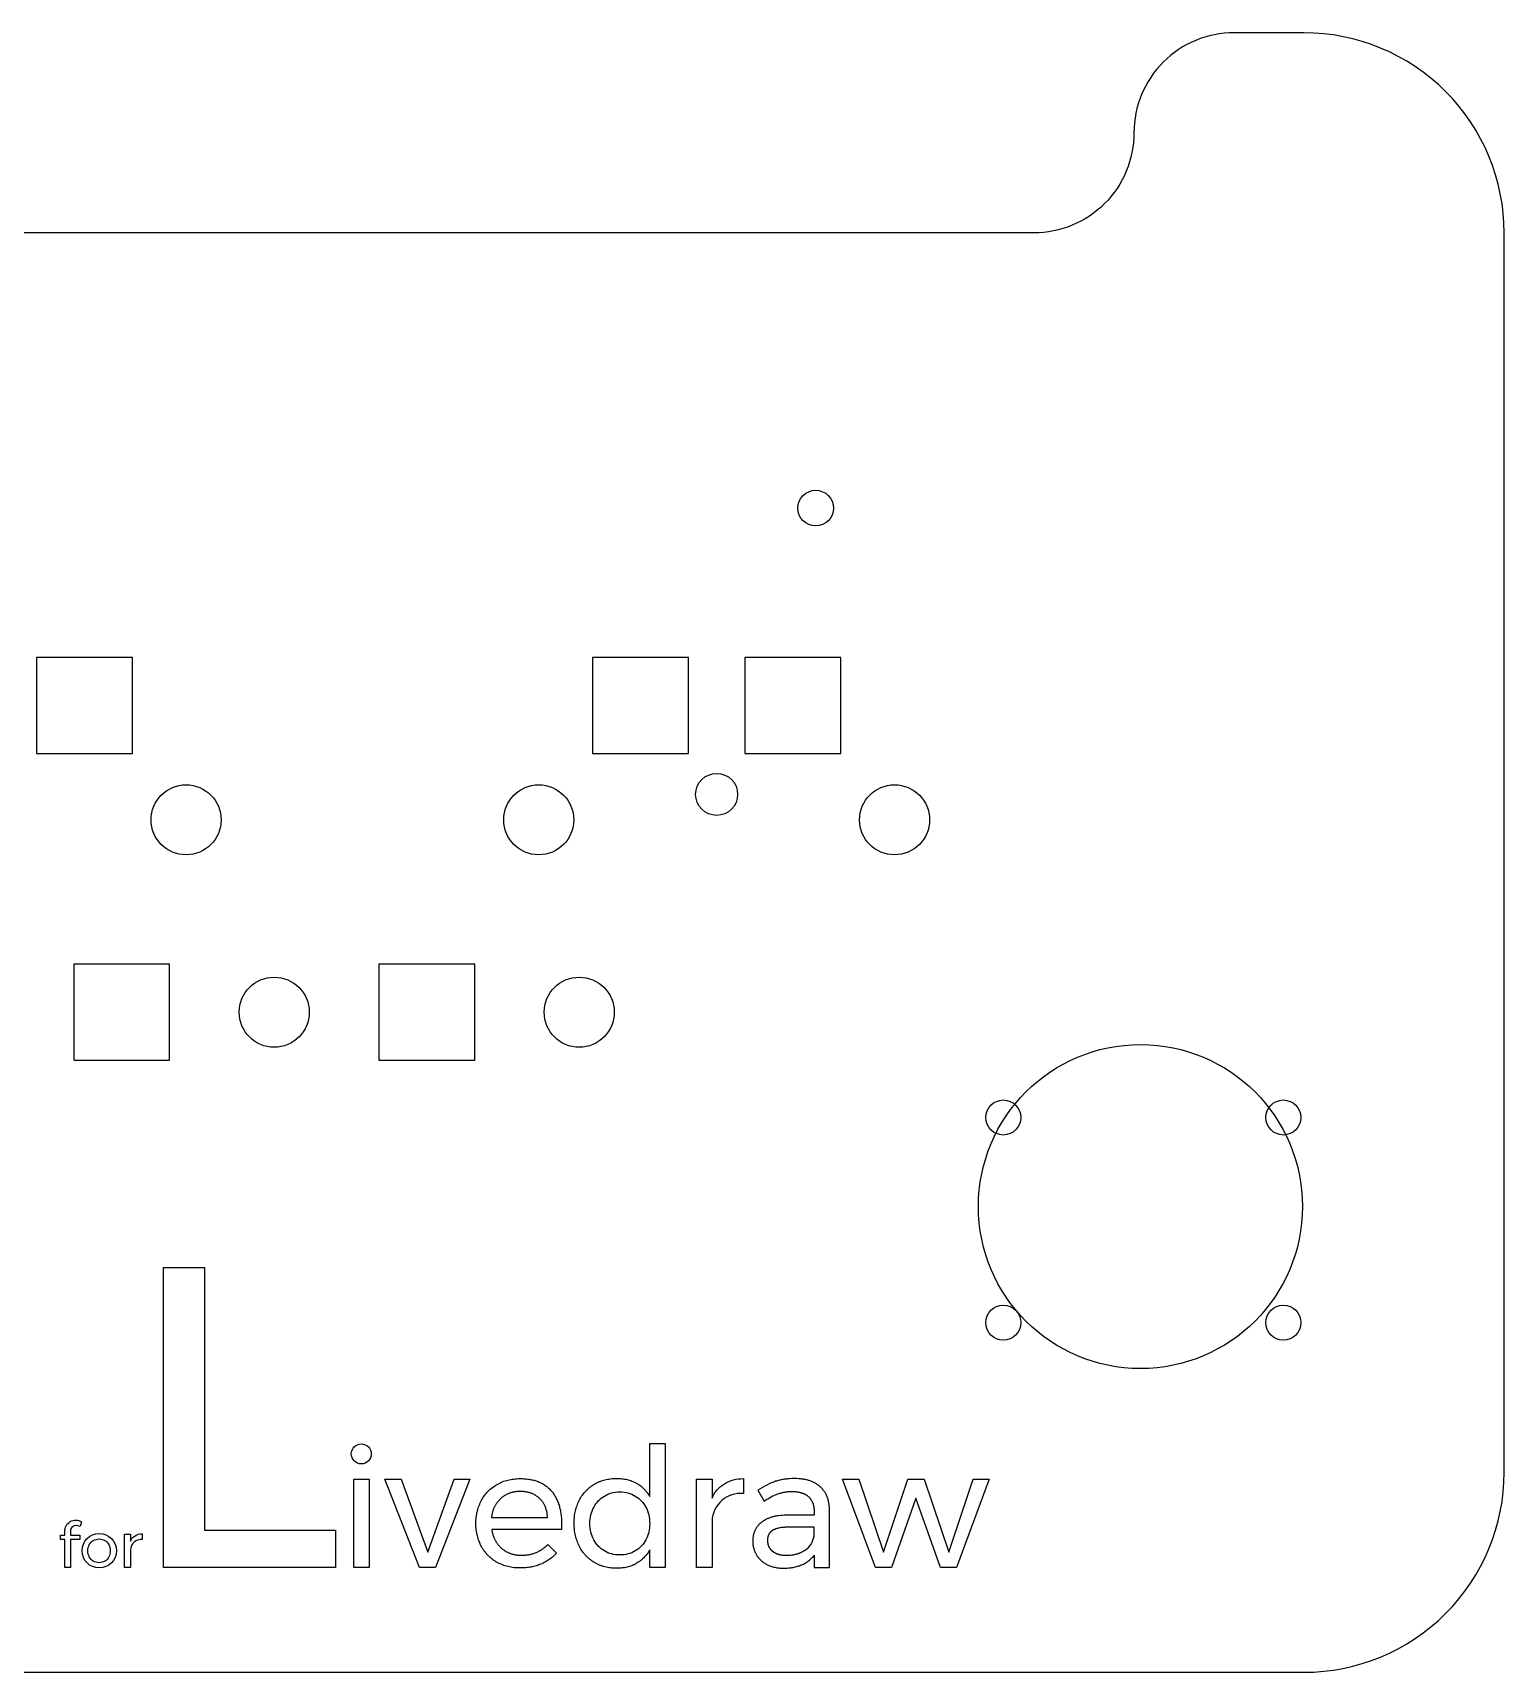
# Model space of a CAD drawing. Header units: millimetres. Extents: x -1043 to -744, y -1370 to -1206.
# Drawn here: x -891.3 to -744.3, y -1370.3 to -1206.5 of the extents above; entities that cross this region are included whole.
import ezdxf

# ---------------------------------------------------------------- set-up
doc = ezdxf.new("R2010")
doc.units = ezdxf.units.MM
doc.header["$MEASUREMENT"] = 0
doc.layers.add('Electronics$CUT1', color=1, linetype='Continuous', true_color=0xff0000)
doc.layers.add('Electronics$ENGRAVE1', color=5, linetype='Continuous', true_color=0x0000ff)

msp = doc.modelspace()

# ---------------------------------------------------------------- linework, layer by layer
at = {"layer": 'Electronics$CUT1'}
msp.add_lwpolyline([(-1043.3, -1226.5), (-1043.3, -1350.34, 0.414214), (-1023.3, -1370.34), (-764.3, -1370.34, 0.414214), (-744.3, -1350.34), (-744.3, -1226.5, 0.414214), (-764.3, -1206.5), (-771.3, -1206.5, 0.414214), (-781.3, -1216.5, -0.414214), (-791.3, -1226.5), (-996.3, -1226.5, -0.414214), (-1006.3, -1216.5, 0.414214), (-1016.3, -1206.5), (-1023.3, -1206.5, 0.414214)], format="xyb", close=True, dxfattribs=at)
for points in [[(-890.97, -1278.51), (-881.38, -1278.51), (-881.38, -1268.93), (-890.97, -1268.93)], [(-835.41, -1278.51), (-825.82, -1278.51), (-825.82, -1268.93), (-835.41, -1268.93)], [(-820.17, -1278.51), (-810.58, -1278.51), (-810.58, -1268.93), (-820.17, -1268.93)], [(-887.24, -1309.17), (-877.66, -1309.17), (-877.66, -1299.58), (-887.24, -1299.58)], [(-856.76, -1309.17), (-847.18, -1309.17), (-847.18, -1299.58), (-856.76, -1299.58)]]:
    msp.add_lwpolyline(points, close=True, dxfattribs=at)
for centre, radius in [((-813.1, -1254), 1.78), ((-823, -1282.61), 2.1), ((-876.02, -1285.15), 3.5), ((-840.78, -1285.15), 3.5), ((-805.22, -1285.15), 3.5), ((-867.21, -1304.38), 3.5), ((-836.73, -1304.38), 3.5), ((-780.65, -1323.8), 16.19), ((-794.36, -1314.9), 1.75), ((-766.36, -1314.9), 1.75), ((-794.36, -1335.4), 1.75), ((-766.36, -1335.4), 1.75)]:
    msp.add_circle(centre, radius, dxfattribs=at)
at = {"layer": 'Electronics$ENGRAVE1'}
for points in [[(-878.29, -1329.9), (-874.18, -1329.9), (-874.18, -1356.15), (-861.08, -1356.15), (-861.08, -1359.87), (-878.29, -1359.87)], [(-828.14, -1347.48), (-828.14, -1359.87), (-829.69, -1359.87), (-829.69, -1358.12), (-829.76, -1358.23), (-829.82, -1358.33), (-829.89, -1358.44), (-829.96, -1358.53), (-830.04, -1358.63), (-830.12, -1358.72), (-830.2, -1358.81), (-830.28, -1358.9), (-830.36, -1358.98), (-830.41, -1359.02), (-830.45, -1359.06), (-830.5, -1359.1), (-830.54, -1359.14), (-830.59, -1359.18), (-830.64, -1359.22), (-830.73, -1359.29), (-830.83, -1359.35), (-830.93, -1359.42), (-831.04, -1359.48), (-831.09, -1359.51), (-831.14, -1359.54), (-831.2, -1359.56), (-831.25, -1359.59), (-831.31, -1359.62), (-831.36, -1359.64), (-831.47, -1359.69), (-831.59, -1359.73), (-831.71, -1359.77), (-831.83, -1359.8), (-831.95, -1359.84), (-832.07, -1359.86), (-832.2, -1359.89), (-832.32, -1359.91), (-832.45, -1359.92), (-832.59, -1359.94), (-832.72, -1359.95), (-832.86, -1359.95), (-833, -1359.95), (-833.15, -1359.95), (-833.31, -1359.95), (-833.46, -1359.93), (-833.6, -1359.92), (-833.75, -1359.9), (-833.89, -1359.87), (-834.04, -1359.84), (-834.18, -1359.81), (-834.31, -1359.77), (-834.38, -1359.75), (-834.45, -1359.73), (-834.51, -1359.71), (-834.58, -1359.68), (-834.65, -1359.66), (-834.71, -1359.63), (-834.78, -1359.6), (-834.84, -1359.57), (-834.9, -1359.54), (-834.96, -1359.51), (-835.03, -1359.48), (-835.09, -1359.45), (-835.15, -1359.41), (-835.21, -1359.38), (-835.33, -1359.3), (-835.44, -1359.23), (-835.55, -1359.15), (-835.61, -1359.1), (-835.66, -1359.06), (-835.72, -1359.02), (-835.77, -1358.97), (-835.82, -1358.93), (-835.87, -1358.88), (-835.92, -1358.84), (-835.97, -1358.79), (-836.02, -1358.74), (-836.06, -1358.69), (-836.11, -1358.64), (-836.15, -1358.59), (-836.2, -1358.54), (-836.24, -1358.48), (-836.33, -1358.37), (-836.41, -1358.26), (-836.49, -1358.14), (-836.56, -1358.03), (-836.63, -1357.9), (-836.7, -1357.78), (-836.77, -1357.65), (-836.83, -1357.51), (-836.88, -1357.38), (-836.94, -1357.24), (-836.98, -1357.11), (-837.03, -1356.96), (-837.07, -1356.82), (-837.1, -1356.68), (-837.14, -1356.53), (-837.16, -1356.38), (-837.19, -1356.23), (-837.2, -1356.07), (-837.22, -1355.91), (-837.23, -1355.76), (-837.24, -1355.59), (-837.24, -1355.43), (-837.24, -1355.27), (-837.23, -1355.11), (-837.22, -1354.95), (-837.2, -1354.8), (-837.19, -1354.64), (-837.16, -1354.49), (-837.14, -1354.35), (-837.1, -1354.2), (-837.07, -1354.06), (-837.03, -1353.92), (-836.98, -1353.78), (-836.94, -1353.64), (-836.88, -1353.51), (-836.83, -1353.38), (-836.77, -1353.25), (-836.7, -1353.12), (-836.63, -1352.99), (-836.56, -1352.87), (-836.49, -1352.75), (-836.41, -1352.64), (-836.33, -1352.53), (-836.24, -1352.42), (-836.2, -1352.37), (-836.15, -1352.32), (-836.11, -1352.27), (-836.06, -1352.22), (-836.02, -1352.17), (-835.97, -1352.12), (-835.92, -1352.07), (-835.87, -1352.03), (-835.82, -1351.98), (-835.77, -1351.94), (-835.72, -1351.89), (-835.66, -1351.85), (-835.61, -1351.81), (-835.55, -1351.77), (-835.44, -1351.69), (-835.33, -1351.61), (-835.21, -1351.54), (-835.15, -1351.51), (-835.09, -1351.47), (-835.03, -1351.44), (-834.96, -1351.41), (-834.9, -1351.38), (-834.84, -1351.35), (-834.78, -1351.32), (-834.71, -1351.29), (-834.65, -1351.27), (-834.58, -1351.24), (-834.52, -1351.22), (-834.45, -1351.19), (-834.32, -1351.15), (-834.18, -1351.11), (-834.04, -1351.08), (-833.9, -1351.05), (-833.76, -1351.03), (-833.61, -1351.01), (-833.47, -1350.99), (-833.32, -1350.98), (-833.17, -1350.97), (-833.01, -1350.97), (-832.87, -1350.97), (-832.73, -1350.98), (-832.6, -1350.99), (-832.46, -1351), (-832.33, -1351.02), (-832.2, -1351.04), (-832.07, -1351.06), (-831.95, -1351.09), (-831.83, -1351.12), (-831.71, -1351.16), (-831.59, -1351.19), (-831.47, -1351.24), (-831.36, -1351.28), (-831.24, -1351.33), (-831.13, -1351.38), (-831.08, -1351.41), (-831.03, -1351.44), (-830.97, -1351.47), (-830.92, -1351.5), (-830.87, -1351.53), (-830.82, -1351.56), (-830.77, -1351.6), (-830.72, -1351.63), (-830.67, -1351.66), (-830.62, -1351.7), (-830.58, -1351.74), (-830.53, -1351.77), (-830.49, -1351.81), (-830.44, -1351.85), (-830.4, -1351.89), (-830.35, -1351.93), (-830.31, -1351.97), (-830.27, -1352.01), (-830.23, -1352.05), (-830.19, -1352.1), (-830.15, -1352.14), (-830.11, -1352.19), (-830.07, -1352.23), (-830.03, -1352.28), (-829.99, -1352.33), (-829.96, -1352.38), (-829.89, -1352.48), (-829.82, -1352.58), (-829.75, -1352.68), (-829.69, -1352.79), (-829.69, -1347.48)], [(-859.27, -1351.04), (-857.72, -1351.04), (-857.72, -1359.87), (-859.27, -1359.87)], [(-856.17, -1351.04), (-854.52, -1351.04), (-851.86, -1358.34), (-849.22, -1351.04), (-847.66, -1351.04), (-851.09, -1359.87), (-852.71, -1359.87)], [(-839.54, -1352.2), (-839.48, -1352.28), (-839.41, -1352.35), (-839.35, -1352.43), (-839.29, -1352.52), (-839.24, -1352.6), (-839.18, -1352.69), (-839.13, -1352.77), (-839.08, -1352.86), (-839.03, -1352.96), (-838.99, -1353.05), (-838.94, -1353.14), (-838.9, -1353.24), (-838.86, -1353.34), (-838.82, -1353.44), (-838.79, -1353.54), (-838.75, -1353.65), (-838.72, -1353.75), (-838.69, -1353.86), (-838.66, -1353.97), (-838.64, -1354.08), (-838.61, -1354.19), (-838.59, -1354.31), (-838.57, -1354.43), (-838.56, -1354.55), (-838.54, -1354.67), (-838.53, -1354.79), (-838.52, -1354.91), (-838.51, -1355.04), (-838.49, -1355.3), (-838.49, -1355.56), (-838.49, -1355.86), (-838.5, -1355.97), (-838.5, -1356.02), (-838.51, -1356.06), (-845.48, -1356.06), (-845.47, -1356.14), (-845.46, -1356.21), (-845.44, -1356.28), (-845.43, -1356.35), (-845.41, -1356.42), (-845.39, -1356.49), (-845.37, -1356.56), (-845.35, -1356.63), (-845.33, -1356.69), (-845.31, -1356.76), (-845.28, -1356.82), (-845.26, -1356.89), (-845.23, -1356.95), (-845.2, -1357.01), (-845.17, -1357.07), (-845.14, -1357.13), (-845.11, -1357.19), (-845.08, -1357.24), (-845.05, -1357.3), (-845.01, -1357.36), (-844.97, -1357.41), (-844.94, -1357.47), (-844.9, -1357.52), (-844.86, -1357.57), (-844.82, -1357.62), (-844.77, -1357.67), (-844.73, -1357.72), (-844.68, -1357.77), (-844.64, -1357.82), (-844.59, -1357.86), (-844.54, -1357.91), (-844.49, -1357.95), (-844.44, -1357.99), (-844.39, -1358.04), (-844.34, -1358.08), (-844.28, -1358.12), (-844.23, -1358.15), (-844.17, -1358.19), (-844.12, -1358.22), (-844.06, -1358.26), (-844.01, -1358.29), (-843.95, -1358.32), (-843.89, -1358.35), (-843.83, -1358.38), (-843.77, -1358.41), (-843.71, -1358.43), (-843.65, -1358.45), (-843.59, -1358.48), (-843.53, -1358.5), (-843.46, -1358.52), (-843.4, -1358.54), (-843.33, -1358.55), (-843.27, -1358.57), (-843.2, -1358.58), (-843.13, -1358.6), (-843.07, -1358.61), (-843, -1358.62), (-842.93, -1358.63), (-842.86, -1358.64), (-842.79, -1358.64), (-842.72, -1358.65), (-842.64, -1358.65), (-842.57, -1358.65), (-842.5, -1358.65), (-842.4, -1358.65), (-842.3, -1358.65), (-842.21, -1358.64), (-842.11, -1358.63), (-842.02, -1358.62), (-841.92, -1358.61), (-841.83, -1358.6), (-841.74, -1358.58), (-841.65, -1358.56), (-841.56, -1358.54), (-841.47, -1358.52), (-841.38, -1358.49), (-841.29, -1358.46), (-841.21, -1358.43), (-841.12, -1358.4), (-841.04, -1358.37), (-840.95, -1358.33), (-840.87, -1358.29), (-840.79, -1358.25), (-840.71, -1358.21), (-840.63, -1358.17), (-840.55, -1358.12), (-840.48, -1358.08), (-840.4, -1358.03), (-840.33, -1357.98), (-840.26, -1357.92), (-840.19, -1357.87), (-840.12, -1357.81), (-840.05, -1357.75), (-839.99, -1357.69), (-839.92, -1357.63), (-839.86, -1357.57), (-839.01, -1358.45), (-839.09, -1358.54), (-839.17, -1358.62), (-839.26, -1358.7), (-839.35, -1358.78), (-839.44, -1358.86), (-839.53, -1358.93), (-839.63, -1359), (-839.72, -1359.07), (-839.82, -1359.14), (-839.93, -1359.2), (-840.03, -1359.27), (-840.13, -1359.33), (-840.24, -1359.38), (-840.35, -1359.44), (-840.46, -1359.49), (-840.58, -1359.54), (-840.69, -1359.58), (-840.81, -1359.63), (-840.93, -1359.67), (-841.05, -1359.71), (-841.17, -1359.74), (-841.29, -1359.77), (-841.42, -1359.8), (-841.54, -1359.83), (-841.67, -1359.85), (-841.8, -1359.87), (-841.93, -1359.88), (-842.07, -1359.9), (-842.2, -1359.91), (-842.34, -1359.92), (-842.47, -1359.92), (-842.61, -1359.92), (-842.77, -1359.92), (-842.93, -1359.91), (-843.09, -1359.9), (-843.25, -1359.89), (-843.4, -1359.87), (-843.55, -1359.84), (-843.7, -1359.81), (-843.84, -1359.78), (-843.99, -1359.74), (-844.13, -1359.7), (-844.27, -1359.66), (-844.4, -1359.61), (-844.54, -1359.55), (-844.67, -1359.49), (-844.8, -1359.43), (-844.93, -1359.36), (-845.05, -1359.29), (-845.17, -1359.21), (-845.23, -1359.18), (-845.29, -1359.14), (-845.35, -1359.1), (-845.4, -1359.05), (-845.46, -1359.01), (-845.51, -1358.97), (-845.57, -1358.92), (-845.62, -1358.88), (-845.67, -1358.83), (-845.72, -1358.78), (-845.77, -1358.74), (-845.82, -1358.69), (-845.87, -1358.64), (-845.92, -1358.59), (-845.97, -1358.54), (-846.01, -1358.48), (-846.06, -1358.43), (-846.1, -1358.38), (-846.14, -1358.32), (-846.19, -1358.26), (-846.23, -1358.21), (-846.27, -1358.15), (-846.35, -1358.03), (-846.42, -1357.91), (-846.49, -1357.78), (-846.56, -1357.66), (-846.63, -1357.53), (-846.68, -1357.39), (-846.74, -1357.26), (-846.79, -1357.12), (-846.84, -1356.98), (-846.88, -1356.84), (-846.91, -1356.69), (-846.95, -1356.55), (-846.98, -1356.4), (-847, -1356.25), (-847.02, -1356.1), (-847.03, -1355.94), (-847.05, -1355.78), (-847.05, -1355.63), (-847.05, -1355.46), (-847.05, -1355.3), (-847.05, -1355.14), (-847.03, -1354.99), (-847.02, -1354.83), (-847, -1354.68), (-846.98, -1354.53), (-846.95, -1354.38), (-846.91, -1354.23), (-846.88, -1354.09), (-846.84, -1353.95), (-846.79, -1353.81), (-846.74, -1353.67), (-846.68, -1353.54), (-846.63, -1353.41), (-846.56, -1353.28), (-846.49, -1353.15), (-846.42, -1353.03), (-846.35, -1352.91), (-846.27, -1352.79), (-846.19, -1352.67), (-846.1, -1352.56), (-846.01, -1352.45), (-845.92, -1352.35), (-845.82, -1352.25), (-845.73, -1352.15), (-845.62, -1352.06), (-845.52, -1351.97), (-845.41, -1351.88), (-845.29, -1351.8), (-845.18, -1351.72), (-845.06, -1351.64), (-844.93, -1351.57), (-844.81, -1351.5), (-844.68, -1351.43), (-844.55, -1351.37), (-844.42, -1351.31), (-844.28, -1351.26), (-844.14, -1351.21), (-844, -1351.17), (-843.86, -1351.13), (-843.72, -1351.1), (-843.57, -1351.07), (-843.42, -1351.05), (-843.27, -1351.03), (-843.12, -1351.01), (-842.96, -1351), (-842.81, -1350.99), (-842.65, -1350.99), (-842.52, -1350.99), (-842.39, -1350.99), (-842.27, -1351), (-842.15, -1351.01), (-842.03, -1351.02), (-841.91, -1351.03), (-841.8, -1351.05), (-841.68, -1351.07), (-841.57, -1351.09), (-841.46, -1351.11), (-841.35, -1351.13), (-841.25, -1351.16), (-841.14, -1351.19), (-841.04, -1351.22), (-840.94, -1351.26), (-840.84, -1351.29), (-840.75, -1351.33), (-840.65, -1351.37), (-840.56, -1351.42), (-840.47, -1351.46), (-840.38, -1351.51), (-840.3, -1351.56), (-840.21, -1351.61), (-840.13, -1351.67), (-840.05, -1351.73), (-839.97, -1351.79), (-839.89, -1351.85), (-839.82, -1351.92), (-839.75, -1351.98), (-839.68, -1352.05), (-839.61, -1352.13)], [(-813.25, -1359.87), (-811.71, -1359.87), (-811.73, -1354.06), (-811.73, -1353.97), (-811.73, -1353.88), (-811.74, -1353.79), (-811.75, -1353.71), (-811.75, -1353.62), (-811.77, -1353.54), (-811.78, -1353.46), (-811.79, -1353.38), (-811.81, -1353.3), (-811.82, -1353.22), (-811.84, -1353.14), (-811.86, -1353.06), (-811.89, -1352.99), (-811.91, -1352.91), (-811.94, -1352.84), (-811.97, -1352.77), (-812, -1352.7), (-812.03, -1352.63), (-812.06, -1352.56), (-812.09, -1352.5), (-812.13, -1352.43), (-812.17, -1352.37), (-812.21, -1352.31), (-812.25, -1352.24), (-812.29, -1352.18), (-812.34, -1352.13), (-812.39, -1352.07), (-812.43, -1352.01), (-812.48, -1351.96), (-812.54, -1351.9), (-812.59, -1351.85), (-812.65, -1351.8), (-812.7, -1351.75), (-812.76, -1351.7), (-812.82, -1351.65), (-812.88, -1351.61), (-812.95, -1351.57), (-813.01, -1351.52), (-813.08, -1351.48), (-813.14, -1351.44), (-813.21, -1351.41), (-813.28, -1351.37), (-813.35, -1351.34), (-813.43, -1351.31), (-813.5, -1351.27), (-813.58, -1351.25), (-813.66, -1351.22), (-813.74, -1351.19), (-813.82, -1351.17), (-813.9, -1351.14), (-813.98, -1351.12), (-814.07, -1351.1), (-814.15, -1351.09), (-814.24, -1351.07), (-814.33, -1351.05), (-814.42, -1351.04), (-814.51, -1351.03), (-814.61, -1351.02), (-814.7, -1351.01), (-814.8, -1351), (-815, -1350.99), (-815.2, -1350.99), (-815.48, -1350.99), (-815.74, -1351.01), (-815.87, -1351.02), (-816, -1351.03), (-816.12, -1351.04), (-816.24, -1351.06), (-816.36, -1351.08), (-816.48, -1351.1), (-816.59, -1351.12), (-816.7, -1351.14), (-816.81, -1351.17), (-816.92, -1351.2), (-817.03, -1351.23), (-817.13, -1351.26), (-817.23, -1351.3), (-817.33, -1351.34), (-817.44, -1351.38), (-817.54, -1351.42), (-817.76, -1351.52), (-817.97, -1351.63), (-818.2, -1351.74), (-818.42, -1351.87), (-818.65, -1352.01), (-818.89, -1352.16), (-818.24, -1353.23), (-818.07, -1353.11), (-817.89, -1353), (-817.72, -1352.9), (-817.55, -1352.81), (-817.38, -1352.72), (-817.29, -1352.68), (-817.21, -1352.65), (-817.12, -1352.61), (-817.04, -1352.58), (-816.95, -1352.54), (-816.87, -1352.51), (-816.78, -1352.48), (-816.7, -1352.46), (-816.61, -1352.43), (-816.53, -1352.41), (-816.44, -1352.39), (-816.36, -1352.37), (-816.27, -1352.35), (-816.19, -1352.33), (-816.1, -1352.32), (-816.02, -1352.31), (-815.94, -1352.3), (-815.85, -1352.29), (-815.77, -1352.28), (-815.68, -1352.28), (-815.6, -1352.28), (-815.52, -1352.27), (-815.38, -1352.28), (-815.25, -1352.28), (-815.12, -1352.29), (-815.06, -1352.3), (-815, -1352.31), (-814.94, -1352.32), (-814.88, -1352.32), (-814.82, -1352.34), (-814.77, -1352.35), (-814.71, -1352.36), (-814.65, -1352.37), (-814.6, -1352.39), (-814.55, -1352.4), (-814.5, -1352.42), (-814.44, -1352.44), (-814.39, -1352.45), (-814.35, -1352.47), (-814.3, -1352.49), (-814.25, -1352.52), (-814.21, -1352.54), (-814.16, -1352.56), (-814.12, -1352.59), (-814.07, -1352.61), (-814.03, -1352.64), (-813.99, -1352.66), (-813.95, -1352.69), (-813.91, -1352.72), (-813.88, -1352.75), (-813.84, -1352.78), (-813.8, -1352.82), (-813.77, -1352.85), (-813.74, -1352.88), (-813.7, -1352.92), (-813.67, -1352.95), (-813.64, -1352.99), (-813.62, -1353.03), (-813.59, -1353.07), (-813.56, -1353.1), (-813.54, -1353.14), (-813.51, -1353.18), (-813.49, -1353.23), (-813.47, -1353.27), (-813.45, -1353.31), (-813.43, -1353.35), (-813.41, -1353.4), (-813.39, -1353.45), (-813.37, -1353.49), (-813.36, -1353.54), (-813.34, -1353.59), (-813.33, -1353.64), (-813.32, -1353.69), (-813.31, -1353.74), (-813.3, -1353.79), (-813.29, -1353.84), (-813.28, -1353.89), (-813.28, -1353.95), (-813.27, -1354), (-813.27, -1354.06), (-813.27, -1354.11), (-813.26, -1354.17), (-813.26, -1354.23), (-813.26, -1354.65), (-816.07, -1354.65), (-816.26, -1354.65), (-816.45, -1354.66), (-816.63, -1354.68), (-816.81, -1354.7), (-816.98, -1354.72), (-817.07, -1354.74), (-817.15, -1354.75), (-817.23, -1354.77), (-817.31, -1354.79), (-817.39, -1354.81), (-817.46, -1354.83), (-817.54, -1354.85), (-817.61, -1354.88), (-817.69, -1354.9), (-817.76, -1354.93), (-817.83, -1354.96), (-817.9, -1354.99), (-817.97, -1355.02), (-818.03, -1355.05), (-818.1, -1355.08), (-818.16, -1355.12), (-818.22, -1355.16), (-818.28, -1355.19), (-818.34, -1355.23), (-818.4, -1355.27), (-818.46, -1355.31), (-818.51, -1355.36), (-818.57, -1355.4), (-818.62, -1355.44), (-818.67, -1355.49), (-818.72, -1355.54), (-818.77, -1355.58), (-818.81, -1355.63), (-818.86, -1355.68), (-818.9, -1355.73), (-818.94, -1355.78), (-818.98, -1355.84), (-819.01, -1355.89), (-819.05, -1355.94), (-819.08, -1356), (-819.11, -1356.06), (-819.14, -1356.11), (-819.17, -1356.17), (-819.2, -1356.23), (-819.22, -1356.29), (-819.25, -1356.35), (-819.27, -1356.41), (-819.29, -1356.48), (-819.31, -1356.54), (-819.32, -1356.61), (-819.34, -1356.67), (-819.35, -1356.74), (-819.36, -1356.81), (-819.37, -1356.87), (-819.38, -1356.94), (-819.38, -1357.02), (-819.39, -1357.09), (-819.39, -1357.16), (-819.39, -1357.23), (-819.39, -1357.33), (-819.38, -1357.42), (-819.38, -1357.52), (-819.37, -1357.61), (-819.35, -1357.7), (-819.34, -1357.79), (-819.32, -1357.88), (-819.3, -1357.96), (-819.28, -1358.01), (-819.27, -1358.05), (-819.26, -1358.09), (-819.24, -1358.13), (-819.23, -1358.18), (-819.21, -1358.22), (-819.2, -1358.26), (-819.18, -1358.3), (-819.16, -1358.34), (-819.14, -1358.38), (-819.12, -1358.42), (-819.1, -1358.46), (-819.08, -1358.5), (-819.06, -1358.54), (-819.02, -1358.62), (-818.99, -1358.66), (-818.97, -1358.7), (-818.94, -1358.73), (-818.92, -1358.77), (-818.89, -1358.81), (-818.86, -1358.84), (-818.84, -1358.88), (-818.81, -1358.91), (-818.78, -1358.95), (-818.75, -1358.98), (-818.72, -1359.01), (-818.69, -1359.04), (-818.66, -1359.08), (-818.63, -1359.11), (-818.59, -1359.14), (-818.56, -1359.17), (-818.53, -1359.2), (-818.49, -1359.23), (-818.46, -1359.26), (-818.42, -1359.29), (-818.35, -1359.34), (-818.27, -1359.4), (-818.2, -1359.45), (-818.11, -1359.5), (-818.03, -1359.54), (-817.95, -1359.59), (-817.86, -1359.63), (-817.77, -1359.67), (-817.68, -1359.71), (-817.59, -1359.74), (-817.49, -1359.77), (-817.4, -1359.8), (-817.3, -1359.83), (-817.2, -1359.85), (-817.1, -1359.87), (-816.99, -1359.89), (-816.89, -1359.9), (-816.78, -1359.92), (-816.67, -1359.93), (-816.56, -1359.93), (-816.45, -1359.94), (-816.34, -1359.94), (-816.21, -1359.94), (-816.08, -1359.93), (-815.95, -1359.93), (-815.83, -1359.92), (-815.71, -1359.91), (-815.59, -1359.89), (-815.47, -1359.88), (-815.35, -1359.86), (-815.24, -1359.83), (-815.13, -1359.81), (-815.02, -1359.78), (-814.92, -1359.75), (-814.81, -1359.72), (-814.71, -1359.69), (-814.61, -1359.65), (-814.51, -1359.61), (-814.42, -1359.57), (-814.32, -1359.53), (-814.23, -1359.48), (-814.14, -1359.43), (-814.06, -1359.38), (-813.97, -1359.32), (-813.89, -1359.27), (-813.81, -1359.21), (-813.73, -1359.14), (-813.66, -1359.08), (-813.58, -1359.01), (-813.51, -1358.94), (-813.44, -1358.87), (-813.37, -1358.79), (-813.31, -1358.72), (-813.25, -1358.64)], [(-810.41, -1351.04), (-808.79, -1351.04), (-806.32, -1358.34), (-803.88, -1351.04), (-802.26, -1351.04), (-799.81, -1358.34), (-797.37, -1351.04), (-795.77, -1351.04), (-799.02, -1359.87), (-800.64, -1359.87), (-803.08, -1352.93), (-805.52, -1359.87), (-807.14, -1359.87)], [(-839.89, -1354.86), (-839.9, -1354.79), (-839.9, -1354.71), (-839.91, -1354.64), (-839.92, -1354.57), (-839.93, -1354.5), (-839.94, -1354.43), (-839.95, -1354.36), (-839.97, -1354.29), (-839.98, -1354.23), (-840, -1354.16), (-840.02, -1354.1), (-840.04, -1354.03), (-840.06, -1353.97), (-840.08, -1353.91), (-840.1, -1353.85), (-840.13, -1353.79), (-840.15, -1353.73), (-840.18, -1353.67), (-840.21, -1353.61), (-840.24, -1353.56), (-840.27, -1353.5), (-840.3, -1353.45), (-840.33, -1353.4), (-840.37, -1353.35), (-840.4, -1353.3), (-840.44, -1353.25), (-840.48, -1353.2), (-840.52, -1353.15), (-840.56, -1353.1), (-840.6, -1353.06), (-840.65, -1353.01), (-840.69, -1352.97), (-840.74, -1352.93), (-840.79, -1352.88), (-840.84, -1352.84), (-840.88, -1352.81), (-840.93, -1352.77), (-840.99, -1352.73), (-841.04, -1352.7), (-841.09, -1352.66), (-841.14, -1352.63), (-841.2, -1352.6), (-841.25, -1352.57), (-841.31, -1352.55), (-841.37, -1352.52), (-841.43, -1352.49), (-841.48, -1352.47), (-841.54, -1352.45), (-841.61, -1352.43), (-841.67, -1352.41), (-841.73, -1352.39), (-841.79, -1352.37), (-841.86, -1352.36), (-841.92, -1352.34), (-841.99, -1352.33), (-842.06, -1352.32), (-842.13, -1352.31), (-842.2, -1352.3), (-842.27, -1352.29), (-842.34, -1352.29), (-842.41, -1352.28), (-842.48, -1352.28), (-842.56, -1352.28), (-842.63, -1352.27), (-842.7, -1352.28), (-842.77, -1352.28), (-842.85, -1352.28), (-842.92, -1352.29), (-842.99, -1352.29), (-843.05, -1352.3), (-843.12, -1352.31), (-843.19, -1352.32), (-843.26, -1352.33), (-843.32, -1352.34), (-843.39, -1352.36), (-843.45, -1352.37), (-843.51, -1352.39), (-843.58, -1352.41), (-843.64, -1352.43), (-843.7, -1352.45), (-843.76, -1352.47), (-843.82, -1352.5), (-843.88, -1352.52), (-843.94, -1352.55), (-843.99, -1352.58), (-844.05, -1352.61), (-844.11, -1352.64), (-844.16, -1352.67), (-844.22, -1352.7), (-844.27, -1352.74), (-844.32, -1352.77), (-844.37, -1352.81), (-844.43, -1352.85), (-844.48, -1352.89), (-844.53, -1352.93), (-844.57, -1352.98), (-844.62, -1353.02), (-844.67, -1353.07), (-844.71, -1353.11), (-844.76, -1353.16), (-844.8, -1353.21), (-844.84, -1353.26), (-844.88, -1353.31), (-844.92, -1353.36), (-844.96, -1353.41), (-845, -1353.46), (-845.03, -1353.52), (-845.07, -1353.57), (-845.1, -1353.63), (-845.13, -1353.68), (-845.17, -1353.74), (-845.19, -1353.8), (-845.22, -1353.86), (-845.25, -1353.92), (-845.28, -1353.98), (-845.3, -1354.04), (-845.32, -1354.1), (-845.35, -1354.17), (-845.37, -1354.23), (-845.39, -1354.3), (-845.41, -1354.37), (-845.42, -1354.44), (-845.44, -1354.5), (-845.45, -1354.57), (-845.47, -1354.64), (-845.48, -1354.72), (-845.49, -1354.79), (-845.5, -1354.86)]]:
    msp.add_lwpolyline(points, close=True, dxfattribs=at)
for points in [[(-822.23, -1351.5, -0.136604), (-820.33, -1350.99), (-820.33, -1352.49, 0.434809), (-823.46, -1355.21), (-823.46, -1359.87), (-825.02, -1359.87), (-825.02, -1351.04), (-823.46, -1351.04), (-823.46, -1352.94, -0.152075)], [(-887.4, -1355.81, 0.217472), (-887.56, -1356.21), (-887.56, -1356.64), (-886.63, -1356.64), (-886.63, -1357.09), (-887.56, -1357.09), (-887.56, -1359.87), (-888.14, -1359.87), (-888.14, -1357.09), (-888.58, -1357.09), (-888.58, -1356.64), (-888.14, -1356.64), (-888.14, -1356.28, -0.600448), (-886.46, -1355.3), (-886.6, -1355.78, 0.307378)], [(-881.12, -1356.7, -0.136604), (-880.4, -1356.51), (-880.4, -1357.08, 0.434809), (-881.58, -1358.11), (-881.58, -1359.87), (-882.17, -1359.87), (-882.17, -1356.53), (-881.58, -1356.53), (-881.58, -1357.25, -0.152075)], [(-814.17, -1358.13, 0.209494), (-813.26, -1356.73), (-813.26, -1355.85), (-815.85, -1355.85), (-815.98, -1355.85), (-816.11, -1355.85), (-816.23, -1355.86), (-816.34, -1355.87), (-816.46, -1355.88), (-816.56, -1355.89), (-816.67, -1355.91), (-816.77, -1355.93), (-816.86, -1355.95), (-816.91, -1355.96), (-816.95, -1355.97), (-817, -1355.98), (-817.04, -1356), (-817.08, -1356.01), (-817.12, -1356.03), (-817.16, -1356.04), (-817.2, -1356.06), (-817.24, -1356.07), (-817.28, -1356.09), (-817.31, -1356.11), (-817.35, -1356.13), (-817.38, -1356.15), (-817.41, -1356.16), (-817.44, -1356.18), (-817.47, -1356.21), (-817.5, -1356.23), (-817.53, -1356.25), (-817.56, -1356.27), (-817.59, -1356.3), (-817.61, -1356.32), (-817.64, -1356.35), (-817.65, -1356.36), (-817.66, -1356.37), (-817.67, -1356.39), (-817.68, -1356.4), (-817.69, -1356.41), (-817.7, -1356.43), (-817.71, -1356.44), (-817.72, -1356.45), (-817.73, -1356.47), (-817.74, -1356.48), (-817.75, -1356.5), (-817.76, -1356.51), (-817.77, -1356.53), (-817.78, -1356.54), (-817.79, -1356.57), (-817.81, -1356.61), (-817.82, -1356.64), (-817.84, -1356.67), (-817.85, -1356.7), (-817.86, -1356.74), (-817.87, -1356.77), (-817.88, -1356.81), (-817.89, -1356.85), (-817.9, -1356.88), (-817.9, -1356.92), (-817.91, -1356.96), (-817.91, -1357), (-817.92, -1357.04), (-817.92, -1357.08), (-817.92, -1357.12), (-817.92, -1357.17), (-817.92, -1357.21), (-817.92, -1357.25), (-817.92, -1357.29), (-817.91, -1357.33), (-817.91, -1357.37), (-817.9, -1357.41), (-817.9, -1357.45), (-817.89, -1357.49), (-817.88, -1357.53), (-817.87, -1357.57), (-817.86, -1357.6), (-817.85, -1357.64), (-817.84, -1357.68), (-817.82, -1357.71), (-817.81, -1357.75), (-817.79, -1357.78), (-817.78, -1357.81), (-817.76, -1357.85), (-817.74, -1357.88), (-817.72, -1357.91), (-817.7, -1357.94), (-817.68, -1357.97), (-817.65, -1358), (-817.63, -1358.03), (-817.61, -1358.06), (-817.58, -1358.09), (-817.55, -1358.12), (-817.53, -1358.15), (-817.5, -1358.17), (-817.47, -1358.2), (-817.44, -1358.23), (-817.4, -1358.25), (-817.37, -1358.28), (-817.34, -1358.3), (-817.3, -1358.32), (-817.27, -1358.35), (-817.23, -1358.37), (-817.2, -1358.39), (-817.16, -1358.41), (-817.12, -1358.43), (-817.09, -1358.45), (-817.05, -1358.46), (-817.01, -1358.48), (-816.97, -1358.5), (-816.93, -1358.51), (-816.88, -1358.53), (-816.84, -1358.54), (-816.8, -1358.55), (-816.76, -1358.56), (-816.71, -1358.58), (-816.67, -1358.59), (-816.62, -1358.6), (-816.57, -1358.6), (-816.53, -1358.61), (-816.48, -1358.62), (-816.43, -1358.63), (-816.33, -1358.64), (-816.23, -1358.65), (-816.13, -1358.65), (-816.02, -1358.65), (-815.88, -1358.65), (-815.75, -1358.64), (-815.62, -1358.63), (-815.5, -1358.62), (-815.43, -1358.61), (-815.37, -1358.6), (-815.31, -1358.59), (-815.25, -1358.58), (-815.19, -1358.57), (-815.13, -1358.55), (-815.07, -1358.54), (-815.01, -1358.52), (-814.96, -1358.5), (-814.9, -1358.49), (-814.84, -1358.47), (-814.79, -1358.45), (-814.73, -1358.43), (-814.68, -1358.4), (-814.63, -1358.38), (-814.57, -1358.36), (-814.52, -1358.33), (-814.47, -1358.31), (-814.42, -1358.28), (-814.37, -1358.25), (-814.32, -1358.22), (-814.27, -1358.19), (-814.22, -1358.16)]]:
    msp.add_lwpolyline(points, format="xyb", close=True, dxfattribs=at)
for centre, radius in [((-858.51, -1348.52), 0.998), ((-884.7, -1358.2), 1.72)]:
    msp.add_circle(centre, radius, dxfattribs=at)
for points in [[(-831.14, -1358.22), (-830.68, -1357.95), (-830.33, -1357.58), (-830.08, -1357.1), (-829.82, -1356.62), (-829.69, -1356.08), (-829.69, -1355.48), (-829.69, -1354.87), (-829.82, -1354.32), (-830.08, -1353.84), (-830.33, -1353.37), (-830.68, -1352.99), (-831.14, -1352.73), (-831.59, -1352.46), (-832.1, -1352.32), (-832.68, -1352.32), (-833.26, -1352.32), (-833.77, -1352.46), (-834.22, -1352.73), (-834.67, -1353.01), (-835.03, -1353.38), (-835.28, -1353.86), (-835.54, -1354.34), (-835.67, -1354.88), (-835.67, -1355.48), (-835.67, -1356.08), (-835.54, -1356.62), (-835.28, -1357.1), (-835.03, -1357.58), (-834.67, -1357.95), (-834.22, -1358.22), (-833.77, -1358.49), (-833.26, -1358.62), (-832.68, -1358.62), (-832.1, -1358.62), (-831.59, -1358.49), (-831.14, -1358.22)], [(-885.29, -1357.17), (-885.46, -1357.27), (-885.59, -1357.41), (-885.69, -1357.59), (-885.78, -1357.77), (-885.83, -1357.97), (-885.83, -1358.2), (-885.83, -1358.43), (-885.78, -1358.64), (-885.69, -1358.82), (-885.59, -1359), (-885.46, -1359.14), (-885.29, -1359.24), (-885.12, -1359.34), (-884.92, -1359.39), (-884.71, -1359.39), (-884.49, -1359.39), (-884.3, -1359.34), (-884.13, -1359.24), (-883.96, -1359.14), (-883.82, -1359), (-883.73, -1358.82), (-883.63, -1358.64), (-883.59, -1358.43), (-883.59, -1358.2), (-883.59, -1357.97), (-883.63, -1357.77), (-883.73, -1357.59), (-883.82, -1357.41), (-883.96, -1357.27), (-884.13, -1357.17), (-884.3, -1357.07), (-884.49, -1357.02), (-884.71, -1357.02), (-884.92, -1357.02), (-885.12, -1357.07), (-885.29, -1357.17)]]:
    msp.add_open_spline(points, degree=3, knots=[0, 0, 0, 0, 1, 1, 1, 2, 2, 2, 3, 3, 3, 4, 4, 4, 5, 5, 5, 6, 6, 6, 7, 7, 7, 8, 8, 8, 9, 9, 9, 10, 10, 10, 11, 11, 11, 12, 12, 12, 12], dxfattribs=at)

doc.saveas('drawing.dxf')
